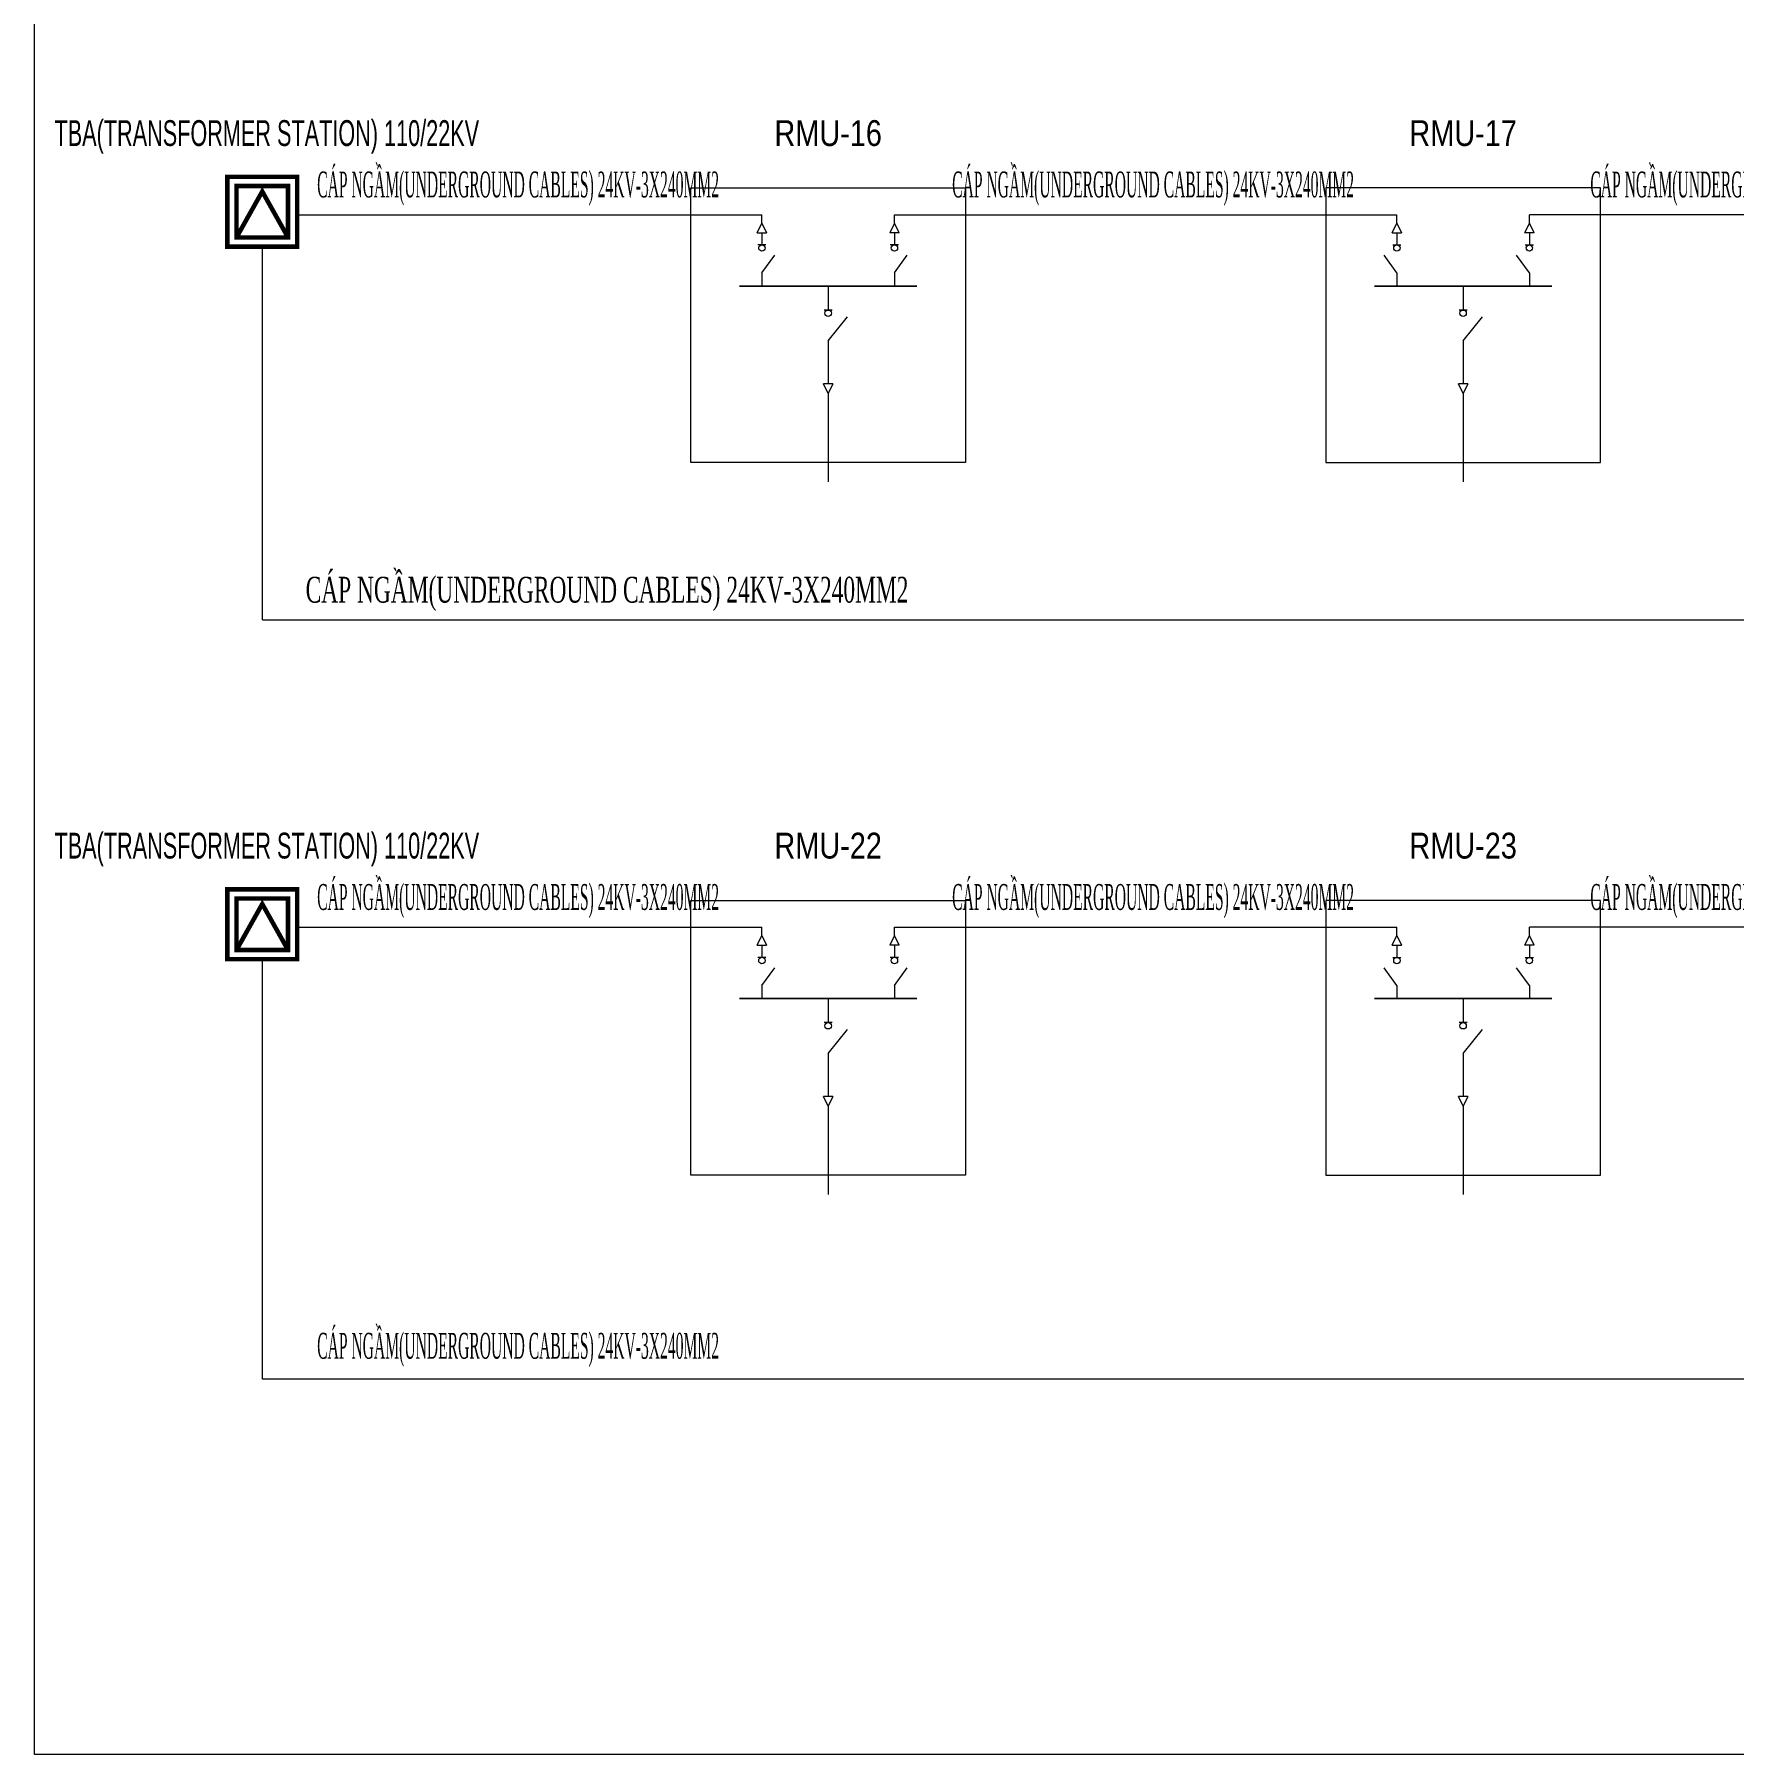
# Model space of a CAD drawing. Extents: x 391676 to 411044, y 2302576 to 2306330.
# Drawn here: x 391676 to 392334, y 2303862 to 2304528 of the extents above; entities that cross this region are included whole.
import ezdxf
from ezdxf.enums import TextEntityAlignment as Align

# ---------------------------------------------------------------- set-up
doc = ezdxf.new("R2010")
doc.units = 0
doc.header["$LTSCALE"] = 5
doc.header["$MEASUREMENT"] = 0
doc.layers.get('0').update_dxf_attribs({"linetype": 'CONTINUOUS', "lineweight": 5})
doc.layers.add('@ 35kV cai tao', color=1, linetype='CONTINUOUS')
doc.styles.add('T1', font='vntimeh.shx', dxfattribs={"width": 0.6})
doc.styles.add('T2', font='VHARIAL.TTF', dxfattribs={"width": 0.8})

# ---------------------------------------------------------------- blocks, each defined once
blk = doc.blocks.new('t110kv')
blk.add_wipeout([(-32.4, 64.8), (32.4, 64.8), (32.4, 0), (-32.4, 0)])
at = {"ltscale": 0.5, "const_width": 4.21, "flags": 128}
for points in [[(-32.4, 64.8), (32.4, 64.8), (32.4, 0), (-32.4, 0)], [(-24, 56.4), (24, 56.4), (24, 8.4), (-24, 8.4)]]:
    blk.add_lwpolyline(points, close=True, dxfattribs=at)
blk.add_lwpolyline([(-24, 8.4), (0, 51.2), (24, 8.4)], dxfattribs=at)
blk = doc.blocks.new('sdgd3')
blk.add_wipeout([(396956.65, 2294428.25), (396956.65, 2295865.45), (398696.52, 2295865.45), (398696.52, 2294428.25)])
at = {"ltscale": 20}
for p, q in [((397238.3, 2295021.15), (397238.3, 2295024.38)), ((397238.3, 2295021.15), (397238.3, 2295024.38)), ((397289.6, 2295021.15), (397289.6, 2295024.38)), ((397289.6, 2295021.15), (397289.6, 2295024.38)), ((397484.12, 2295021.15), (397484.12, 2295024.38)), ((397484.12, 2295021.15), (397484.12, 2295024.38)), ((397535.42, 2295021.15), (397535.42, 2295024.38)), ((397535.42, 2295021.15), (397535.42, 2295024.38)), ((397236.47, 2295017.4), (397238.3, 2295021.15)), ((397236.47, 2295017.4), (397238.3, 2295021.15)), ((397236.47, 2295017.4), (397240.12, 2295017.4)), ((397236.47, 2295017.4), (397240.12, 2295017.4)), ((397238.3, 2295021.15), (397240.12, 2295017.4)), ((397238.3, 2295021.15), (397240.12, 2295017.4)), ((397289.6, 2295021.15), (397287.77, 2295017.4)), ((397289.6, 2295021.15), (397287.77, 2295017.4)), ((397291.42, 2295017.4), (397287.77, 2295017.4)), ((397291.42, 2295017.4), (397287.77, 2295017.4)), ((397291.42, 2295017.4), (397289.6, 2295021.15)), ((397291.42, 2295017.4), (397289.6, 2295021.15)), ((397482.3, 2295017.4), (397484.12, 2295021.15)), ((397482.3, 2295017.4), (397484.12, 2295021.15)), ((397482.3, 2295017.4), (397485.95, 2295017.4)), ((397482.3, 2295017.4), (397485.95, 2295017.4)), ((397484.12, 2295021.15), (397485.95, 2295017.4)), ((397484.12, 2295021.15), (397485.95, 2295017.4)), ((397535.42, 2295021.15), (397533.59, 2295017.4)), ((397535.42, 2295021.15), (397533.59, 2295017.4)), ((397537.24, 2295017.4), (397533.59, 2295017.4)), ((397537.24, 2295017.4), (397533.59, 2295017.4)), ((397537.24, 2295017.4), (397535.42, 2295021.15)), ((397537.24, 2295017.4), (397535.42, 2295021.15)), ((397265.77, 2294958.87), (397262.12, 2294958.87)), ((397263.95, 2294955.13), (397262.12, 2294958.87)), ((397265.77, 2294958.87), (397262.12, 2294958.87)), ((397263.95, 2294955.13), (397262.12, 2294958.87)), ((397265.77, 2294958.87), (397263.95, 2294955.13)), ((397265.77, 2294958.87), (397263.95, 2294955.13)), ((397511.59, 2294958.87), (397507.95, 2294958.87)), ((397509.77, 2294955.13), (397507.95, 2294958.87)), ((397511.59, 2294958.87), (397507.95, 2294958.87)), ((397509.77, 2294955.13), (397507.95, 2294958.87)), ((397511.59, 2294958.87), (397509.77, 2294955.13)), ((397511.59, 2294958.87), (397509.77, 2294955.13)), ((397263.95, 2294955.13), (397263.95, 2294920.96)), ((397263.95, 2294955.13), (397263.95, 2294920.96)), ((397509.77, 2294955.13), (397509.77, 2294920.96)), ((397509.77, 2294955.13), (397509.77, 2294920.96)), ((397236.47, 2294741.57), (397238.3, 2294745.32)), ((397236.47, 2294741.57), (397238.3, 2294745.32)), ((397238.3, 2294745.32), (397238.3, 2294748.55)), ((397238.3, 2294745.32), (397238.3, 2294748.55)), ((397238.3, 2294745.32), (397240.12, 2294741.57)), ((397238.3, 2294745.32), (397240.12, 2294741.57)), ((397289.6, 2294745.32), (397287.77, 2294741.57)), ((397289.6, 2294745.32), (397287.77, 2294741.57)), ((397289.6, 2294745.32), (397289.6, 2294748.55)), ((397289.6, 2294745.32), (397289.6, 2294748.55)), ((397291.42, 2294741.57), (397289.6, 2294745.32)), ((397291.42, 2294741.57), (397289.6, 2294745.32)), ((397482.3, 2294741.57), (397484.12, 2294745.32)), ((397482.3, 2294741.57), (397484.12, 2294745.32)), ((397484.12, 2294745.32), (397484.12, 2294748.55)), ((397484.12, 2294745.32), (397484.12, 2294748.55)), ((397484.12, 2294745.32), (397485.95, 2294741.57)), ((397484.12, 2294745.32), (397485.95, 2294741.57)), ((397535.42, 2294745.32), (397533.59, 2294741.57)), ((397535.42, 2294745.32), (397533.59, 2294741.57)), ((397535.42, 2294745.32), (397535.42, 2294748.55)), ((397535.42, 2294745.32), (397535.42, 2294748.55)), ((397537.24, 2294741.57), (397535.42, 2294745.32)), ((397537.24, 2294741.57), (397535.42, 2294745.32)), ((397236.47, 2294741.57), (397240.12, 2294741.57)), ((397236.47, 2294741.57), (397240.12, 2294741.57)), ((397291.42, 2294741.57), (397287.77, 2294741.57)), ((397291.42, 2294741.57), (397287.77, 2294741.57)), ((397482.3, 2294741.57), (397485.95, 2294741.57)), ((397482.3, 2294741.57), (397485.95, 2294741.57)), ((397537.24, 2294741.57), (397533.59, 2294741.57)), ((397537.24, 2294741.57), (397533.59, 2294741.57)), ((397265.77, 2294683.04), (397262.12, 2294683.04)), ((397263.95, 2294679.3), (397262.12, 2294683.04)), ((397265.77, 2294683.04), (397262.12, 2294683.04)), ((397263.95, 2294679.3), (397262.12, 2294683.04)), ((397265.77, 2294683.04), (397263.95, 2294679.3)), ((397265.77, 2294683.04), (397263.95, 2294679.3)), ((397263.95, 2294679.3), (397263.95, 2294645.13)), ((397263.95, 2294679.3), (397263.95, 2294645.13)), ((397511.59, 2294683.04), (397507.95, 2294683.04)), ((397509.77, 2294679.3), (397507.95, 2294683.04)), ((397511.59, 2294683.04), (397507.95, 2294683.04)), ((397509.77, 2294679.3), (397507.95, 2294683.04)), ((397511.59, 2294683.04), (397509.77, 2294679.3)), ((397511.59, 2294683.04), (397509.77, 2294679.3)), ((397509.77, 2294679.3), (397509.77, 2294645.13)), ((397509.77, 2294679.3), (397509.77, 2294645.13))]:
    blk.add_line(p, q, dxfattribs=at)
for p, q in [((397289.6, 2295024.38), (397484.12, 2295024.38)), ((397736.99, 2295024.38), (397535.42, 2295024.38)), ((397238.3, 2295017.4), (397238.3, 2295012.72)), ((397238.3, 2295017.4), (397238.3, 2295012.72)), ((397289.6, 2295017.4), (397289.6, 2295012.72)), ((397289.6, 2295017.4), (397289.6, 2295012.72)), ((397484.12, 2295017.4), (397484.12, 2295012.72)), ((397484.12, 2295017.4), (397484.12, 2295012.72)), ((397535.42, 2295017.4), (397535.42, 2295012.72)), ((397535.42, 2295017.4), (397535.42, 2295012.72)), ((397239.88, 2295012.72), (397236.72, 2295012.72)), ((397291.18, 2295012.72), (397288.01, 2295012.72)), ((397482.54, 2295012.72), (397485.7, 2295012.72)), ((397533.84, 2295012.72), (397537, 2295012.72)), ((397238.3, 2295001.85), (397243.24, 2295008.66)), ((397238.3, 2295001.85), (397243.24, 2295008.66)), ((397289.6, 2295001.85), (397294.54, 2295008.66)), ((397289.6, 2295001.85), (397294.54, 2295008.66)), ((397484.12, 2295001.85), (397479.18, 2295008.66)), ((397484.12, 2295001.85), (397479.18, 2295008.66)), ((397535.42, 2295001.85), (397530.48, 2295008.66)), ((397535.42, 2295001.85), (397530.48, 2295008.66)), ((397238.3, 2295001.85), (397238.3, 2294996.75)), ((397238.3, 2295001.85), (397238.3, 2294996.75)), ((397263.95, 2294996.75), (397263.95, 2294987.45)), ((397263.95, 2294996.75), (397263.95, 2294987.45)), ((397289.6, 2295001.85), (397289.6, 2294996.75)), ((397289.6, 2295001.85), (397289.6, 2294996.75)), ((397484.12, 2295001.85), (397484.12, 2294996.75)), ((397484.12, 2295001.85), (397484.12, 2294996.75)), ((397509.77, 2294996.75), (397509.77, 2294987.45)), ((397509.77, 2294996.75), (397509.77, 2294987.45)), ((397535.42, 2295001.85), (397535.42, 2294996.75)), ((397535.42, 2295001.85), (397535.42, 2294996.75)), ((397265.53, 2294987.45), (397262.36, 2294987.45)), ((397263.95, 2294975.49), (397271.49, 2294984.78)), ((397263.95, 2294975.49), (397271.49, 2294984.78)), ((397511.35, 2294987.45), (397508.19, 2294987.45)), ((397509.77, 2294975.49), (397517.31, 2294984.78)), ((397509.77, 2294975.49), (397517.31, 2294984.78)), ((397263.95, 2294975.49), (397263.95, 2294958.87)), ((397263.95, 2294975.49), (397263.95, 2294958.87)), ((397509.77, 2294975.49), (397509.77, 2294958.87)), ((397509.77, 2294975.49), (397509.77, 2294958.87)), ((397043.77, 2294867.5), (398621.03, 2294867.5)), ((397289.6, 2294748.55), (397484.12, 2294748.55)), ((397736.99, 2294748.55), (397535.42, 2294748.55)), ((397239.88, 2294736.88), (397236.72, 2294736.88)), ((397238.3, 2294741.57), (397238.3, 2294736.88)), ((397238.3, 2294741.57), (397238.3, 2294736.88)), ((397291.18, 2294736.88), (397288.01, 2294736.88)), ((397289.6, 2294741.57), (397289.6, 2294736.88)), ((397289.6, 2294741.57), (397289.6, 2294736.88)), ((397482.54, 2294736.88), (397485.7, 2294736.88)), ((397484.12, 2294741.57), (397484.12, 2294736.88)), ((397484.12, 2294741.57), (397484.12, 2294736.88)), ((397533.84, 2294736.88), (397537, 2294736.88)), ((397535.42, 2294741.57), (397535.42, 2294736.88)), ((397535.42, 2294741.57), (397535.42, 2294736.88)), ((397238.3, 2294726.02), (397243.24, 2294732.83)), ((397238.3, 2294726.02), (397243.24, 2294732.83)), ((397289.6, 2294726.02), (397294.54, 2294732.83)), ((397289.6, 2294726.02), (397294.54, 2294732.83)), ((397484.12, 2294726.02), (397479.18, 2294732.83)), ((397484.12, 2294726.02), (397479.18, 2294732.83)), ((397535.42, 2294726.02), (397530.48, 2294732.83)), ((397535.42, 2294726.02), (397530.48, 2294732.83)), ((397238.3, 2294726.02), (397238.3, 2294720.92)), ((397238.3, 2294726.02), (397238.3, 2294720.92)), ((397289.6, 2294726.02), (397289.6, 2294720.92)), ((397289.6, 2294726.02), (397289.6, 2294720.92)), ((397484.12, 2294726.02), (397484.12, 2294720.92)), ((397484.12, 2294726.02), (397484.12, 2294720.92)), ((397535.42, 2294726.02), (397535.42, 2294720.92)), ((397535.42, 2294726.02), (397535.42, 2294720.92)), ((397263.95, 2294720.92), (397263.95, 2294711.62)), ((397263.95, 2294720.92), (397263.95, 2294711.62)), ((397509.77, 2294720.92), (397509.77, 2294711.62)), ((397509.77, 2294720.92), (397509.77, 2294711.62)), ((397265.53, 2294711.62), (397262.36, 2294711.62)), ((397511.35, 2294711.62), (397508.19, 2294711.62)), ((397263.95, 2294699.66), (397271.49, 2294708.95)), ((397263.95, 2294699.66), (397271.49, 2294708.95)), ((397509.77, 2294699.66), (397517.31, 2294708.95)), ((397509.77, 2294699.66), (397517.31, 2294708.95)), ((397263.95, 2294699.66), (397263.95, 2294683.04)), ((397263.95, 2294699.66), (397263.95, 2294683.04)), ((397509.77, 2294699.66), (397509.77, 2294683.04)), ((397509.77, 2294699.66), (397509.77, 2294683.04)), ((398495.61, 2294573.61), (397044.91, 2294573.61))]:
    blk.add_line(p, q)
at = {"ltscale": 2}
blk.add_lwpolyline([(396956.65, 2295865.45), (398696.52, 2295865.45), (398696.52, 2294428.25), (396956.65, 2294428.25)], close=True, dxfattribs=at)
at = {"color": 3}
for points in [[(397317.11, 2295034.76), (397317.11, 2294928.44), (397210.79, 2294928.44), (397210.79, 2295034.76)], [(397456.61, 2295034.76), (397456.61, 2294928.44), (397562.93, 2294928.44), (397562.93, 2295034.76)], [(397317.11, 2294758.93), (397317.11, 2294652.61), (397210.79, 2294652.61), (397210.79, 2294758.93)], [(397456.61, 2294758.93), (397456.61, 2294652.61), (397562.93, 2294652.61), (397562.93, 2294758.93)]]:
    blk.add_lwpolyline(points, close=True, dxfattribs=at)
at = {"color": 6, "const_width": 0.652}
for points in [[(397298.29, 2294996.75), (397229.6, 2294996.75)], [(397475.42, 2294996.75), (397544.12, 2294996.75)], [(397298.29, 2294720.92), (397229.6, 2294720.92)], [(397475.42, 2294720.92), (397544.12, 2294720.92)]]:
    blk.add_lwpolyline(points, dxfattribs=at)
for centre in [(397238.3, 2295011.49), (397238.3, 2295011.49), (397289.6, 2295011.49), (397289.6, 2295011.49), (397484.12, 2295011.49), (397484.12, 2295011.49), (397535.42, 2295011.49), (397535.42, 2295011.49), (397263.95, 2294986.23), (397263.95, 2294986.23), (397509.77, 2294986.23), (397509.77, 2294986.23), (397238.3, 2294735.66), (397238.3, 2294735.66), (397289.6, 2294735.66), (397289.6, 2294735.66), (397484.12, 2294735.66), (397484.12, 2294735.66), (397535.42, 2294735.66), (397535.42, 2294735.66), (397263.95, 2294710.39), (397263.95, 2294710.39), (397509.77, 2294710.39), (397509.77, 2294710.39)]:
    blk.add_circle(centre, 1.23)
for s, style, width, p in [('TBA(TRANSFORMER STATION) 110/22KV', 'T2', 0.6, (397046.63, 2295050.97)), ('RMU-16', 'T2', 0.8, (397263.95, 2295050.97)), ('RMU-17', 'T2', 0.8, (397509.77, 2295050.97)), ('c¸p NGÇM(UNDERGROUND CABLES) 24kv-3X240mm2', 'T1', 0.4, (397143.91, 2295031.08)), ('c¸p NGÇM(UNDERGROUND CABLES) 24kv-3X240mm2', 'T1', 0.4, (397389.74, 2295031.08)), ('c¸p NGÇM(UNDERGROUND CABLES) 24kv-3X240mm2', 'T1', 0.4, (397636.81, 2295031.08)), ('c¸p NGÇM(UNDERGROUND CABLES) 24kv-3X240mm2', 'T1', 0.6, (397143.91, 2294874.2)), ('TBA(TRANSFORMER STATION) 110/22KV', 'T2', 0.6, (397046.63, 2294775.13)), ('RMU-22', 'T2', 0.8, (397263.95, 2294775.13)), ('RMU-23', 'T2', 0.8, (397509.77, 2294775.13)), ('c¸p NGÇM(UNDERGROUND CABLES) 24kv-3X240mm2', 'T1', 0.4, (397143.91, 2294755.25)), ('c¸p NGÇM(UNDERGROUND CABLES) 24kv-3X240mm2', 'T1', 0.4, (397389.74, 2294755.25)), ('c¸p NGÇM(UNDERGROUND CABLES) 24kv-3X240mm2', 'T1', 0.4, (397636.81, 2294755.25)), ('c¸p NGÇM(UNDERGROUND CABLES) 24kv-3X240mm2', 'T1', 0.4, (397143.91, 2294581.51))]:
    blk.add_text(s, height=10, dxfattribs=dict(style=style, width=width)).set_placement(p, align=Align.CENTER)
at = {"layer": '@ 35kV cai tao', "linetype": 'Continuous', "lineweight": -2, "yscale": 0.4164999999775317, "zscale": 0.4164999999775318, "rotation": 359.9997103224595}
for p, xscale in [((397044.86, 2295012.03), -0.4164999999775321), ((397044.86, 2294736.19), -0.4164999999775322)]:
    blk.add_blockref('t110kv', p, dxfattribs=dict(at, xscale=xscale))
for p, q in [((397058.42, 2295024.38), (397238.3, 2295024.38)), ((397058.42, 2294748.55), (397238.3, 2294748.55))]:
    blk.add_line(p, q)
at = {"ltscale": 2}
for p, q in [((397044.92, 2294867.5), (397044.98, 2295012.03)), ((397044.91, 2294573.61), (397044.98, 2294736.2))]:
    blk.add_line(p, q, dxfattribs=at)
blk.add_wipeout([(396956.65, 2294428.25), (396956.65, 2295865.45), (398696.52, 2295865.45), (398696.52, 2294428.25)])
at = {"ltscale": 20}
for p, q in [((397238.3, 2295021.15), (397238.3, 2295024.38)), ((397238.3, 2295021.15), (397238.3, 2295024.38)), ((397289.6, 2295021.15), (397289.6, 2295024.38)), ((397289.6, 2295021.15), (397289.6, 2295024.38)), ((397484.12, 2295021.15), (397484.12, 2295024.38)), ((397484.12, 2295021.15), (397484.12, 2295024.38)), ((397535.42, 2295021.15), (397535.42, 2295024.38)), ((397535.42, 2295021.15), (397535.42, 2295024.38)), ((397236.47, 2295017.4), (397238.3, 2295021.15)), ((397236.47, 2295017.4), (397238.3, 2295021.15)), ((397236.47, 2295017.4), (397240.12, 2295017.4)), ((397236.47, 2295017.4), (397240.12, 2295017.4)), ((397238.3, 2295021.15), (397240.12, 2295017.4)), ((397238.3, 2295021.15), (397240.12, 2295017.4)), ((397289.6, 2295021.15), (397287.77, 2295017.4)), ((397289.6, 2295021.15), (397287.77, 2295017.4)), ((397291.42, 2295017.4), (397287.77, 2295017.4)), ((397291.42, 2295017.4), (397287.77, 2295017.4)), ((397291.42, 2295017.4), (397289.6, 2295021.15)), ((397291.42, 2295017.4), (397289.6, 2295021.15)), ((397482.3, 2295017.4), (397484.12, 2295021.15)), ((397482.3, 2295017.4), (397484.12, 2295021.15)), ((397482.3, 2295017.4), (397485.95, 2295017.4)), ((397482.3, 2295017.4), (397485.95, 2295017.4)), ((397484.12, 2295021.15), (397485.95, 2295017.4)), ((397484.12, 2295021.15), (397485.95, 2295017.4)), ((397535.42, 2295021.15), (397533.59, 2295017.4)), ((397535.42, 2295021.15), (397533.59, 2295017.4)), ((397537.24, 2295017.4), (397533.59, 2295017.4)), ((397537.24, 2295017.4), (397533.59, 2295017.4)), ((397537.24, 2295017.4), (397535.42, 2295021.15)), ((397537.24, 2295017.4), (397535.42, 2295021.15)), ((397265.77, 2294958.87), (397262.12, 2294958.87)), ((397263.95, 2294955.13), (397262.12, 2294958.87)), ((397265.77, 2294958.87), (397262.12, 2294958.87)), ((397263.95, 2294955.13), (397262.12, 2294958.87)), ((397265.77, 2294958.87), (397263.95, 2294955.13)), ((397265.77, 2294958.87), (397263.95, 2294955.13)), ((397511.59, 2294958.87), (397507.95, 2294958.87)), ((397509.77, 2294955.13), (397507.95, 2294958.87)), ((397511.59, 2294958.87), (397507.95, 2294958.87)), ((397509.77, 2294955.13), (397507.95, 2294958.87)), ((397511.59, 2294958.87), (397509.77, 2294955.13)), ((397511.59, 2294958.87), (397509.77, 2294955.13)), ((397263.95, 2294955.13), (397263.95, 2294920.96)), ((397263.95, 2294955.13), (397263.95, 2294920.96)), ((397509.77, 2294955.13), (397509.77, 2294920.96)), ((397509.77, 2294955.13), (397509.77, 2294920.96)), ((397236.47, 2294741.57), (397238.3, 2294745.32)), ((397236.47, 2294741.57), (397238.3, 2294745.32)), ((397238.3, 2294745.32), (397238.3, 2294748.55)), ((397238.3, 2294745.32), (397238.3, 2294748.55)), ((397238.3, 2294745.32), (397240.12, 2294741.57)), ((397238.3, 2294745.32), (397240.12, 2294741.57)), ((397289.6, 2294745.32), (397287.77, 2294741.57)), ((397289.6, 2294745.32), (397287.77, 2294741.57)), ((397289.6, 2294745.32), (397289.6, 2294748.55)), ((397289.6, 2294745.32), (397289.6, 2294748.55)), ((397291.42, 2294741.57), (397289.6, 2294745.32)), ((397291.42, 2294741.57), (397289.6, 2294745.32)), ((397482.3, 2294741.57), (397484.12, 2294745.32)), ((397482.3, 2294741.57), (397484.12, 2294745.32)), ((397484.12, 2294745.32), (397484.12, 2294748.55)), ((397484.12, 2294745.32), (397484.12, 2294748.55)), ((397484.12, 2294745.32), (397485.95, 2294741.57)), ((397484.12, 2294745.32), (397485.95, 2294741.57)), ((397535.42, 2294745.32), (397533.59, 2294741.57)), ((397535.42, 2294745.32), (397533.59, 2294741.57)), ((397535.42, 2294745.32), (397535.42, 2294748.55)), ((397535.42, 2294745.32), (397535.42, 2294748.55)), ((397537.24, 2294741.57), (397535.42, 2294745.32)), ((397537.24, 2294741.57), (397535.42, 2294745.32)), ((397236.47, 2294741.57), (397240.12, 2294741.57)), ((397236.47, 2294741.57), (397240.12, 2294741.57)), ((397291.42, 2294741.57), (397287.77, 2294741.57)), ((397291.42, 2294741.57), (397287.77, 2294741.57)), ((397482.3, 2294741.57), (397485.95, 2294741.57)), ((397482.3, 2294741.57), (397485.95, 2294741.57)), ((397537.24, 2294741.57), (397533.59, 2294741.57)), ((397537.24, 2294741.57), (397533.59, 2294741.57)), ((397265.77, 2294683.04), (397262.12, 2294683.04)), ((397263.95, 2294679.3), (397262.12, 2294683.04)), ((397265.77, 2294683.04), (397262.12, 2294683.04)), ((397263.95, 2294679.3), (397262.12, 2294683.04)), ((397265.77, 2294683.04), (397263.95, 2294679.3)), ((397265.77, 2294683.04), (397263.95, 2294679.3)), ((397263.95, 2294679.3), (397263.95, 2294645.13)), ((397263.95, 2294679.3), (397263.95, 2294645.13)), ((397511.59, 2294683.04), (397507.95, 2294683.04)), ((397509.77, 2294679.3), (397507.95, 2294683.04)), ((397511.59, 2294683.04), (397507.95, 2294683.04)), ((397509.77, 2294679.3), (397507.95, 2294683.04)), ((397511.59, 2294683.04), (397509.77, 2294679.3)), ((397511.59, 2294683.04), (397509.77, 2294679.3)), ((397509.77, 2294679.3), (397509.77, 2294645.13)), ((397509.77, 2294679.3), (397509.77, 2294645.13))]:
    blk.add_line(p, q, dxfattribs=at)
for p, q in [((397289.6, 2295024.38), (397484.12, 2295024.38)), ((397736.99, 2295024.38), (397535.42, 2295024.38)), ((397238.3, 2295017.4), (397238.3, 2295012.72)), ((397238.3, 2295017.4), (397238.3, 2295012.72)), ((397289.6, 2295017.4), (397289.6, 2295012.72)), ((397289.6, 2295017.4), (397289.6, 2295012.72)), ((397484.12, 2295017.4), (397484.12, 2295012.72)), ((397484.12, 2295017.4), (397484.12, 2295012.72)), ((397535.42, 2295017.4), (397535.42, 2295012.72)), ((397535.42, 2295017.4), (397535.42, 2295012.72)), ((397239.88, 2295012.72), (397236.72, 2295012.72)), ((397291.18, 2295012.72), (397288.01, 2295012.72)), ((397482.54, 2295012.72), (397485.7, 2295012.72)), ((397533.84, 2295012.72), (397537, 2295012.72)), ((397238.3, 2295001.85), (397243.24, 2295008.66)), ((397238.3, 2295001.85), (397243.24, 2295008.66)), ((397289.6, 2295001.85), (397294.54, 2295008.66)), ((397289.6, 2295001.85), (397294.54, 2295008.66)), ((397484.12, 2295001.85), (397479.18, 2295008.66)), ((397484.12, 2295001.85), (397479.18, 2295008.66)), ((397535.42, 2295001.85), (397530.48, 2295008.66)), ((397535.42, 2295001.85), (397530.48, 2295008.66)), ((397238.3, 2295001.85), (397238.3, 2294996.75)), ((397238.3, 2295001.85), (397238.3, 2294996.75)), ((397263.95, 2294996.75), (397263.95, 2294987.45)), ((397263.95, 2294996.75), (397263.95, 2294987.45)), ((397289.6, 2295001.85), (397289.6, 2294996.75)), ((397289.6, 2295001.85), (397289.6, 2294996.75)), ((397484.12, 2295001.85), (397484.12, 2294996.75)), ((397484.12, 2295001.85), (397484.12, 2294996.75)), ((397509.77, 2294996.75), (397509.77, 2294987.45)), ((397509.77, 2294996.75), (397509.77, 2294987.45)), ((397535.42, 2295001.85), (397535.42, 2294996.75)), ((397535.42, 2295001.85), (397535.42, 2294996.75)), ((397265.53, 2294987.45), (397262.36, 2294987.45)), ((397263.95, 2294975.49), (397271.49, 2294984.78)), ((397263.95, 2294975.49), (397271.49, 2294984.78)), ((397511.35, 2294987.45), (397508.19, 2294987.45)), ((397509.77, 2294975.49), (397517.31, 2294984.78)), ((397509.77, 2294975.49), (397517.31, 2294984.78)), ((397263.95, 2294975.49), (397263.95, 2294958.87)), ((397263.95, 2294975.49), (397263.95, 2294958.87)), ((397509.77, 2294975.49), (397509.77, 2294958.87)), ((397509.77, 2294975.49), (397509.77, 2294958.87)), ((397043.77, 2294867.5), (398621.03, 2294867.5)), ((397289.6, 2294748.55), (397484.12, 2294748.55)), ((397736.99, 2294748.55), (397535.42, 2294748.55)), ((397239.88, 2294736.88), (397236.72, 2294736.88)), ((397238.3, 2294741.57), (397238.3, 2294736.88)), ((397238.3, 2294741.57), (397238.3, 2294736.88)), ((397291.18, 2294736.88), (397288.01, 2294736.88)), ((397289.6, 2294741.57), (397289.6, 2294736.88)), ((397289.6, 2294741.57), (397289.6, 2294736.88)), ((397482.54, 2294736.88), (397485.7, 2294736.88)), ((397484.12, 2294741.57), (397484.12, 2294736.88)), ((397484.12, 2294741.57), (397484.12, 2294736.88)), ((397533.84, 2294736.88), (397537, 2294736.88)), ((397535.42, 2294741.57), (397535.42, 2294736.88)), ((397535.42, 2294741.57), (397535.42, 2294736.88)), ((397238.3, 2294726.02), (397243.24, 2294732.83)), ((397238.3, 2294726.02), (397243.24, 2294732.83)), ((397289.6, 2294726.02), (397294.54, 2294732.83)), ((397289.6, 2294726.02), (397294.54, 2294732.83)), ((397484.12, 2294726.02), (397479.18, 2294732.83)), ((397484.12, 2294726.02), (397479.18, 2294732.83)), ((397535.42, 2294726.02), (397530.48, 2294732.83)), ((397535.42, 2294726.02), (397530.48, 2294732.83)), ((397238.3, 2294726.02), (397238.3, 2294720.92)), ((397238.3, 2294726.02), (397238.3, 2294720.92)), ((397289.6, 2294726.02), (397289.6, 2294720.92)), ((397289.6, 2294726.02), (397289.6, 2294720.92)), ((397484.12, 2294726.02), (397484.12, 2294720.92)), ((397484.12, 2294726.02), (397484.12, 2294720.92)), ((397535.42, 2294726.02), (397535.42, 2294720.92)), ((397535.42, 2294726.02), (397535.42, 2294720.92)), ((397263.95, 2294720.92), (397263.95, 2294711.62)), ((397263.95, 2294720.92), (397263.95, 2294711.62)), ((397509.77, 2294720.92), (397509.77, 2294711.62)), ((397509.77, 2294720.92), (397509.77, 2294711.62)), ((397265.53, 2294711.62), (397262.36, 2294711.62)), ((397511.35, 2294711.62), (397508.19, 2294711.62)), ((397263.95, 2294699.66), (397271.49, 2294708.95)), ((397263.95, 2294699.66), (397271.49, 2294708.95)), ((397509.77, 2294699.66), (397517.31, 2294708.95)), ((397509.77, 2294699.66), (397517.31, 2294708.95)), ((397263.95, 2294699.66), (397263.95, 2294683.04)), ((397263.95, 2294699.66), (397263.95, 2294683.04)), ((397509.77, 2294699.66), (397509.77, 2294683.04)), ((397509.77, 2294699.66), (397509.77, 2294683.04)), ((398495.61, 2294573.61), (397044.91, 2294573.61))]:
    blk.add_line(p, q)
at = {"ltscale": 2}
blk.add_lwpolyline([(396956.65, 2295865.45), (398696.52, 2295865.45), (398696.52, 2294428.25), (396956.65, 2294428.25)], close=True, dxfattribs=at)
at = {"color": 3}
for points in [[(397317.11, 2295034.76), (397317.11, 2294928.44), (397210.79, 2294928.44), (397210.79, 2295034.76)], [(397456.61, 2295034.76), (397456.61, 2294928.44), (397562.93, 2294928.44), (397562.93, 2295034.76)], [(397317.11, 2294758.93), (397317.11, 2294652.61), (397210.79, 2294652.61), (397210.79, 2294758.93)], [(397456.61, 2294758.93), (397456.61, 2294652.61), (397562.93, 2294652.61), (397562.93, 2294758.93)]]:
    blk.add_lwpolyline(points, close=True, dxfattribs=at)
at = {"color": 6, "const_width": 0.652}
for points in [[(397298.29, 2294996.75), (397229.6, 2294996.75)], [(397475.42, 2294996.75), (397544.12, 2294996.75)], [(397298.29, 2294720.92), (397229.6, 2294720.92)], [(397475.42, 2294720.92), (397544.12, 2294720.92)]]:
    blk.add_lwpolyline(points, dxfattribs=at)
for centre in [(397238.3, 2295011.49), (397238.3, 2295011.49), (397289.6, 2295011.49), (397289.6, 2295011.49), (397484.12, 2295011.49), (397484.12, 2295011.49), (397535.42, 2295011.49), (397535.42, 2295011.49), (397263.95, 2294986.23), (397263.95, 2294986.23), (397509.77, 2294986.23), (397509.77, 2294986.23), (397238.3, 2294735.66), (397238.3, 2294735.66), (397289.6, 2294735.66), (397289.6, 2294735.66), (397484.12, 2294735.66), (397484.12, 2294735.66), (397535.42, 2294735.66), (397535.42, 2294735.66), (397263.95, 2294710.39), (397263.95, 2294710.39), (397509.77, 2294710.39), (397509.77, 2294710.39)]:
    blk.add_circle(centre, 1.23)
for s, style, width, p in [('TBA(TRANSFORMER STATION) 110/22KV', 'T2', 0.6, (397046.63, 2295050.97)), ('RMU-16', 'T2', 0.8, (397263.95, 2295050.97)), ('RMU-17', 'T2', 0.8, (397509.77, 2295050.97)), ('c¸p NGÇM(UNDERGROUND CABLES) 24kv-3X240mm2', 'T1', 0.4, (397143.91, 2295031.08)), ('c¸p NGÇM(UNDERGROUND CABLES) 24kv-3X240mm2', 'T1', 0.4, (397389.74, 2295031.08)), ('c¸p NGÇM(UNDERGROUND CABLES) 24kv-3X240mm2', 'T1', 0.4, (397636.81, 2295031.08)), ('c¸p NGÇM(UNDERGROUND CABLES) 24kv-3X240mm2', 'T1', 0.6, (397143.91, 2294874.2)), ('TBA(TRANSFORMER STATION) 110/22KV', 'T2', 0.6, (397046.63, 2294775.13)), ('RMU-22', 'T2', 0.8, (397263.95, 2294775.13)), ('RMU-23', 'T2', 0.8, (397509.77, 2294775.13)), ('c¸p NGÇM(UNDERGROUND CABLES) 24kv-3X240mm2', 'T1', 0.4, (397143.91, 2294755.25)), ('c¸p NGÇM(UNDERGROUND CABLES) 24kv-3X240mm2', 'T1', 0.4, (397389.74, 2294755.25)), ('c¸p NGÇM(UNDERGROUND CABLES) 24kv-3X240mm2', 'T1', 0.4, (397636.81, 2294755.25)), ('c¸p NGÇM(UNDERGROUND CABLES) 24kv-3X240mm2', 'T1', 0.4, (397143.91, 2294581.51))]:
    blk.add_text(s, height=10, dxfattribs=dict(style=style, width=width)).set_placement(p, align=Align.CENTER)
at = {"layer": '@ 35kV cai tao', "linetype": 'Continuous', "lineweight": -2, "yscale": 0.4164999999775317, "zscale": 0.4164999999775318, "rotation": 359.9997103224595}
for p, xscale in [((397044.86, 2295012.03), -0.4164999999775321), ((397044.86, 2294736.19), -0.4164999999775322)]:
    blk.add_blockref('t110kv', p, dxfattribs=dict(at, xscale=xscale))
for p, q in [((397058.42, 2295024.38), (397238.3, 2295024.38)), ((397058.42, 2294748.55), (397238.3, 2294748.55))]:
    blk.add_line(p, q)
at = {"ltscale": 2}
for p, q in [((397044.92, 2294867.5), (397044.98, 2295012.03)), ((397044.91, 2294573.61), (397044.98, 2294736.2))]:
    blk.add_line(p, q, dxfattribs=at)
blk.add_wipeout([(396956.65, 2294428.25), (396956.65, 2295865.45), (398696.52, 2295865.45), (398696.52, 2294428.25)])
at = {"ltscale": 20}
for p, q in [((397238.3, 2295021.15), (397238.3, 2295024.38)), ((397238.3, 2295021.15), (397238.3, 2295024.38)), ((397289.6, 2295021.15), (397289.6, 2295024.38)), ((397289.6, 2295021.15), (397289.6, 2295024.38)), ((397484.12, 2295021.15), (397484.12, 2295024.38)), ((397484.12, 2295021.15), (397484.12, 2295024.38)), ((397535.42, 2295021.15), (397535.42, 2295024.38)), ((397535.42, 2295021.15), (397535.42, 2295024.38)), ((397236.47, 2295017.4), (397238.3, 2295021.15)), ((397236.47, 2295017.4), (397238.3, 2295021.15)), ((397236.47, 2295017.4), (397240.12, 2295017.4)), ((397236.47, 2295017.4), (397240.12, 2295017.4)), ((397238.3, 2295021.15), (397240.12, 2295017.4)), ((397238.3, 2295021.15), (397240.12, 2295017.4)), ((397289.6, 2295021.15), (397287.77, 2295017.4)), ((397289.6, 2295021.15), (397287.77, 2295017.4)), ((397291.42, 2295017.4), (397287.77, 2295017.4)), ((397291.42, 2295017.4), (397287.77, 2295017.4)), ((397291.42, 2295017.4), (397289.6, 2295021.15)), ((397291.42, 2295017.4), (397289.6, 2295021.15)), ((397482.3, 2295017.4), (397484.12, 2295021.15)), ((397482.3, 2295017.4), (397484.12, 2295021.15)), ((397482.3, 2295017.4), (397485.95, 2295017.4)), ((397482.3, 2295017.4), (397485.95, 2295017.4)), ((397484.12, 2295021.15), (397485.95, 2295017.4)), ((397484.12, 2295021.15), (397485.95, 2295017.4)), ((397535.42, 2295021.15), (397533.59, 2295017.4)), ((397535.42, 2295021.15), (397533.59, 2295017.4)), ((397537.24, 2295017.4), (397533.59, 2295017.4)), ((397537.24, 2295017.4), (397533.59, 2295017.4)), ((397537.24, 2295017.4), (397535.42, 2295021.15)), ((397537.24, 2295017.4), (397535.42, 2295021.15)), ((397265.77, 2294958.87), (397262.12, 2294958.87)), ((397263.95, 2294955.13), (397262.12, 2294958.87)), ((397265.77, 2294958.87), (397262.12, 2294958.87)), ((397263.95, 2294955.13), (397262.12, 2294958.87)), ((397265.77, 2294958.87), (397263.95, 2294955.13)), ((397265.77, 2294958.87), (397263.95, 2294955.13)), ((397511.59, 2294958.87), (397507.95, 2294958.87)), ((397509.77, 2294955.13), (397507.95, 2294958.87)), ((397511.59, 2294958.87), (397507.95, 2294958.87)), ((397509.77, 2294955.13), (397507.95, 2294958.87)), ((397511.59, 2294958.87), (397509.77, 2294955.13)), ((397511.59, 2294958.87), (397509.77, 2294955.13)), ((397263.95, 2294955.13), (397263.95, 2294920.96)), ((397263.95, 2294955.13), (397263.95, 2294920.96)), ((397509.77, 2294955.13), (397509.77, 2294920.96)), ((397509.77, 2294955.13), (397509.77, 2294920.96)), ((397236.47, 2294741.57), (397238.3, 2294745.32)), ((397236.47, 2294741.57), (397238.3, 2294745.32)), ((397238.3, 2294745.32), (397238.3, 2294748.55)), ((397238.3, 2294745.32), (397238.3, 2294748.55)), ((397238.3, 2294745.32), (397240.12, 2294741.57)), ((397238.3, 2294745.32), (397240.12, 2294741.57)), ((397289.6, 2294745.32), (397287.77, 2294741.57)), ((397289.6, 2294745.32), (397287.77, 2294741.57)), ((397289.6, 2294745.32), (397289.6, 2294748.55)), ((397289.6, 2294745.32), (397289.6, 2294748.55)), ((397291.42, 2294741.57), (397289.6, 2294745.32)), ((397291.42, 2294741.57), (397289.6, 2294745.32)), ((397482.3, 2294741.57), (397484.12, 2294745.32)), ((397482.3, 2294741.57), (397484.12, 2294745.32)), ((397484.12, 2294745.32), (397484.12, 2294748.55)), ((397484.12, 2294745.32), (397484.12, 2294748.55)), ((397484.12, 2294745.32), (397485.95, 2294741.57)), ((397484.12, 2294745.32), (397485.95, 2294741.57)), ((397535.42, 2294745.32), (397533.59, 2294741.57)), ((397535.42, 2294745.32), (397533.59, 2294741.57)), ((397535.42, 2294745.32), (397535.42, 2294748.55)), ((397535.42, 2294745.32), (397535.42, 2294748.55)), ((397537.24, 2294741.57), (397535.42, 2294745.32)), ((397537.24, 2294741.57), (397535.42, 2294745.32)), ((397236.47, 2294741.57), (397240.12, 2294741.57)), ((397236.47, 2294741.57), (397240.12, 2294741.57)), ((397291.42, 2294741.57), (397287.77, 2294741.57)), ((397291.42, 2294741.57), (397287.77, 2294741.57)), ((397482.3, 2294741.57), (397485.95, 2294741.57)), ((397482.3, 2294741.57), (397485.95, 2294741.57)), ((397537.24, 2294741.57), (397533.59, 2294741.57)), ((397537.24, 2294741.57), (397533.59, 2294741.57)), ((397265.77, 2294683.04), (397262.12, 2294683.04)), ((397263.95, 2294679.3), (397262.12, 2294683.04)), ((397265.77, 2294683.04), (397262.12, 2294683.04)), ((397263.95, 2294679.3), (397262.12, 2294683.04)), ((397265.77, 2294683.04), (397263.95, 2294679.3)), ((397265.77, 2294683.04), (397263.95, 2294679.3)), ((397263.95, 2294679.3), (397263.95, 2294645.13)), ((397263.95, 2294679.3), (397263.95, 2294645.13)), ((397511.59, 2294683.04), (397507.95, 2294683.04)), ((397509.77, 2294679.3), (397507.95, 2294683.04)), ((397511.59, 2294683.04), (397507.95, 2294683.04)), ((397509.77, 2294679.3), (397507.95, 2294683.04)), ((397511.59, 2294683.04), (397509.77, 2294679.3)), ((397511.59, 2294683.04), (397509.77, 2294679.3)), ((397509.77, 2294679.3), (397509.77, 2294645.13)), ((397509.77, 2294679.3), (397509.77, 2294645.13))]:
    blk.add_line(p, q, dxfattribs=at)
for p, q in [((397289.6, 2295024.38), (397484.12, 2295024.38)), ((397736.99, 2295024.38), (397535.42, 2295024.38)), ((397238.3, 2295017.4), (397238.3, 2295012.72)), ((397238.3, 2295017.4), (397238.3, 2295012.72)), ((397289.6, 2295017.4), (397289.6, 2295012.72)), ((397289.6, 2295017.4), (397289.6, 2295012.72)), ((397484.12, 2295017.4), (397484.12, 2295012.72)), ((397484.12, 2295017.4), (397484.12, 2295012.72)), ((397535.42, 2295017.4), (397535.42, 2295012.72)), ((397535.42, 2295017.4), (397535.42, 2295012.72)), ((397239.88, 2295012.72), (397236.72, 2295012.72)), ((397291.18, 2295012.72), (397288.01, 2295012.72)), ((397482.54, 2295012.72), (397485.7, 2295012.72)), ((397533.84, 2295012.72), (397537, 2295012.72)), ((397238.3, 2295001.85), (397243.24, 2295008.66)), ((397238.3, 2295001.85), (397243.24, 2295008.66)), ((397289.6, 2295001.85), (397294.54, 2295008.66)), ((397289.6, 2295001.85), (397294.54, 2295008.66)), ((397484.12, 2295001.85), (397479.18, 2295008.66)), ((397484.12, 2295001.85), (397479.18, 2295008.66)), ((397535.42, 2295001.85), (397530.48, 2295008.66)), ((397535.42, 2295001.85), (397530.48, 2295008.66)), ((397238.3, 2295001.85), (397238.3, 2294996.75)), ((397238.3, 2295001.85), (397238.3, 2294996.75)), ((397263.95, 2294996.75), (397263.95, 2294987.45)), ((397263.95, 2294996.75), (397263.95, 2294987.45)), ((397289.6, 2295001.85), (397289.6, 2294996.75)), ((397289.6, 2295001.85), (397289.6, 2294996.75)), ((397484.12, 2295001.85), (397484.12, 2294996.75)), ((397484.12, 2295001.85), (397484.12, 2294996.75)), ((397509.77, 2294996.75), (397509.77, 2294987.45)), ((397509.77, 2294996.75), (397509.77, 2294987.45)), ((397535.42, 2295001.85), (397535.42, 2294996.75)), ((397535.42, 2295001.85), (397535.42, 2294996.75)), ((397265.53, 2294987.45), (397262.36, 2294987.45)), ((397263.95, 2294975.49), (397271.49, 2294984.78)), ((397263.95, 2294975.49), (397271.49, 2294984.78)), ((397511.35, 2294987.45), (397508.19, 2294987.45)), ((397509.77, 2294975.49), (397517.31, 2294984.78)), ((397509.77, 2294975.49), (397517.31, 2294984.78)), ((397263.95, 2294975.49), (397263.95, 2294958.87)), ((397263.95, 2294975.49), (397263.95, 2294958.87)), ((397509.77, 2294975.49), (397509.77, 2294958.87)), ((397509.77, 2294975.49), (397509.77, 2294958.87)), ((397044.92, 2294867.5), (398621.03, 2294867.5)), ((397289.6, 2294748.55), (397484.12, 2294748.55)), ((397736.99, 2294748.55), (397535.42, 2294748.55)), ((397239.88, 2294736.88), (397236.72, 2294736.88)), ((397238.3, 2294741.57), (397238.3, 2294736.88)), ((397238.3, 2294741.57), (397238.3, 2294736.88)), ((397291.18, 2294736.88), (397288.01, 2294736.88)), ((397289.6, 2294741.57), (397289.6, 2294736.88)), ((397289.6, 2294741.57), (397289.6, 2294736.88)), ((397482.54, 2294736.88), (397485.7, 2294736.88)), ((397484.12, 2294741.57), (397484.12, 2294736.88)), ((397484.12, 2294741.57), (397484.12, 2294736.88)), ((397533.84, 2294736.88), (397537, 2294736.88)), ((397535.42, 2294741.57), (397535.42, 2294736.88)), ((397535.42, 2294741.57), (397535.42, 2294736.88)), ((397238.3, 2294726.02), (397243.24, 2294732.83)), ((397238.3, 2294726.02), (397243.24, 2294732.83)), ((397289.6, 2294726.02), (397294.54, 2294732.83)), ((397289.6, 2294726.02), (397294.54, 2294732.83)), ((397484.12, 2294726.02), (397479.18, 2294732.83)), ((397484.12, 2294726.02), (397479.18, 2294732.83)), ((397535.42, 2294726.02), (397530.48, 2294732.83)), ((397535.42, 2294726.02), (397530.48, 2294732.83)), ((397238.3, 2294726.02), (397238.3, 2294720.92)), ((397238.3, 2294726.02), (397238.3, 2294720.92)), ((397289.6, 2294726.02), (397289.6, 2294720.92)), ((397289.6, 2294726.02), (397289.6, 2294720.92)), ((397484.12, 2294726.02), (397484.12, 2294720.92)), ((397484.12, 2294726.02), (397484.12, 2294720.92)), ((397535.42, 2294726.02), (397535.42, 2294720.92)), ((397535.42, 2294726.02), (397535.42, 2294720.92)), ((397263.95, 2294720.92), (397263.95, 2294711.62)), ((397263.95, 2294720.92), (397263.95, 2294711.62)), ((397509.77, 2294720.92), (397509.77, 2294711.62)), ((397509.77, 2294720.92), (397509.77, 2294711.62)), ((397265.53, 2294711.62), (397262.36, 2294711.62)), ((397511.35, 2294711.62), (397508.19, 2294711.62)), ((397263.95, 2294699.66), (397271.49, 2294708.95)), ((397263.95, 2294699.66), (397271.49, 2294708.95)), ((397509.77, 2294699.66), (397517.31, 2294708.95)), ((397509.77, 2294699.66), (397517.31, 2294708.95)), ((397263.95, 2294699.66), (397263.95, 2294683.04)), ((397263.95, 2294699.66), (397263.95, 2294683.04)), ((397509.77, 2294699.66), (397509.77, 2294683.04)), ((397509.77, 2294699.66), (397509.77, 2294683.04)), ((398495.61, 2294573.61), (397044.91, 2294573.61))]:
    blk.add_line(p, q)
at = {"ltscale": 2}
blk.add_lwpolyline([(396956.65, 2295865.45), (398696.52, 2295865.45), (398696.52, 2294428.25), (396956.65, 2294428.25)], close=True, dxfattribs=at)
at = {"color": 3}
for points in [[(397317.11, 2295034.76), (397317.11, 2294928.44), (397210.79, 2294928.44), (397210.79, 2295034.76)], [(397456.61, 2295034.76), (397456.61, 2294928.44), (397562.93, 2294928.44), (397562.93, 2295034.76)], [(397317.11, 2294758.93), (397317.11, 2294652.61), (397210.79, 2294652.61), (397210.79, 2294758.93)], [(397456.61, 2294758.93), (397456.61, 2294652.61), (397562.93, 2294652.61), (397562.93, 2294758.93)]]:
    blk.add_lwpolyline(points, close=True, dxfattribs=at)
at = {"color": 6, "const_width": 0.652}
for points in [[(397298.29, 2294996.75), (397229.6, 2294996.75)], [(397475.42, 2294996.75), (397544.12, 2294996.75)], [(397298.29, 2294720.92), (397229.6, 2294720.92)], [(397475.42, 2294720.92), (397544.12, 2294720.92)]]:
    blk.add_lwpolyline(points, dxfattribs=at)
for centre in [(397238.3, 2295011.49), (397238.3, 2295011.49), (397289.6, 2295011.49), (397289.6, 2295011.49), (397484.12, 2295011.49), (397484.12, 2295011.49), (397535.42, 2295011.49), (397535.42, 2295011.49), (397263.95, 2294986.23), (397263.95, 2294986.23), (397509.77, 2294986.23), (397509.77, 2294986.23), (397238.3, 2294735.66), (397238.3, 2294735.66), (397289.6, 2294735.66), (397289.6, 2294735.66), (397484.12, 2294735.66), (397484.12, 2294735.66), (397535.42, 2294735.66), (397535.42, 2294735.66), (397263.95, 2294710.39), (397263.95, 2294710.39), (397509.77, 2294710.39), (397509.77, 2294710.39)]:
    blk.add_circle(centre, 1.23)
for s, style, width, p in [('TBA(TRANSFORMER STATION) 110/22KV', 'T2', 0.6, (397046.63, 2295050.97)), ('RMU-16', 'T2', 0.8, (397263.95, 2295050.97)), ('RMU-17', 'T2', 0.8, (397509.77, 2295050.97)), ('c¸p NGÇM(UNDERGROUND CABLES) 24kv-3X240mm2', 'T1', 0.4, (397143.91, 2295031.08)), ('c¸p NGÇM(UNDERGROUND CABLES) 24kv-3X240mm2', 'T1', 0.4, (397389.74, 2295031.08)), ('c¸p NGÇM(UNDERGROUND CABLES) 24kv-3X240mm2', 'T1', 0.4, (397636.81, 2295031.08)), ('c¸p NGÇM(UNDERGROUND CABLES) 24kv-3X240mm2', 'T1', 0.6, (397178.34, 2294874.2)), ('TBA(TRANSFORMER STATION) 110/22KV', 'T2', 0.6, (397046.63, 2294775.13)), ('RMU-22', 'T2', 0.8, (397263.95, 2294775.13)), ('RMU-23', 'T2', 0.8, (397509.77, 2294775.13)), ('c¸p NGÇM(UNDERGROUND CABLES) 24kv-3X240mm2', 'T1', 0.4, (397143.91, 2294755.25)), ('c¸p NGÇM(UNDERGROUND CABLES) 24kv-3X240mm2', 'T1', 0.4, (397389.74, 2294755.25)), ('c¸p NGÇM(UNDERGROUND CABLES) 24kv-3X240mm2', 'T1', 0.4, (397636.81, 2294755.25)), ('c¸p NGÇM(UNDERGROUND CABLES) 24kv-3X240mm2', 'T1', 0.4, (397143.91, 2294581.51))]:
    blk.add_text(s, height=10, dxfattribs=dict(style=style, width=width)).set_placement(p, align=Align.CENTER)
at = {"layer": '@ 35kV cai tao', "linetype": 'Continuous', "lineweight": -2, "yscale": 0.4164999999775317, "zscale": 0.4164999999775318, "rotation": 359.9997103224595}
for p, xscale in [((397044.86, 2295012.03), -0.4164999999775321), ((397044.86, 2294736.19), -0.4164999999775322)]:
    blk.add_blockref('t110kv', p, dxfattribs=dict(at, xscale=xscale))
for p, q in [((397058.42, 2295024.38), (397238.3, 2295024.38)), ((397058.42, 2294748.55), (397238.3, 2294748.55))]:
    blk.add_line(p, q)
at = {"ltscale": 2}
for p, q in [((397044.92, 2294867.5), (397044.98, 2295012.03)), ((397044.91, 2294573.61), (397044.98, 2294736.2))]:
    blk.add_line(p, q, dxfattribs=at)

msp = doc.modelspace()

# ---------------------------------------------------------------- block references
msp.add_blockref('sdgd3', (-5280.54, 9434.12))

doc.saveas('drawing.dxf')
